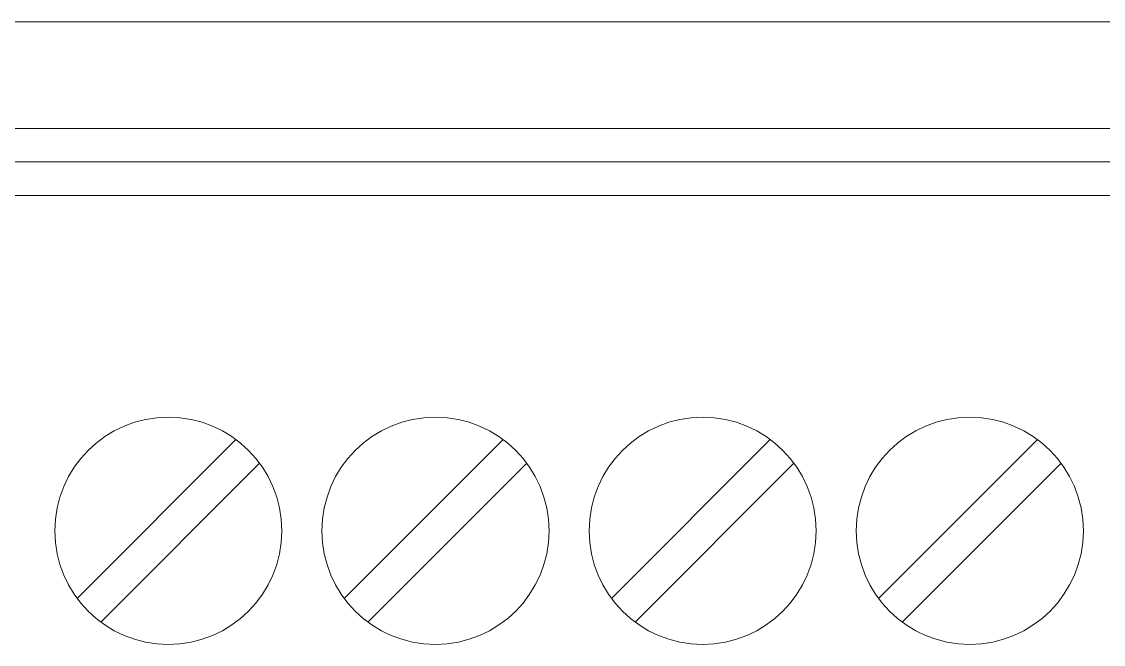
# Model space of a CAD drawing. Header units: millimetres. Extents: x 0 to 420, y 0 to 297.
# Drawn here: x 126.43 to 142.62, y 211.25 to 220.57 of the extents above; entities that cross this region are included whole.
import ezdxf

# ---------------------------------------------------------------- set-up
doc = ezdxf.new("R2010")
doc.units = ezdxf.units.MM
doc.layers.add('eProC - L2', color=41, linetype='Continuous', lineweight=20)

msp = doc.modelspace()

# ---------------------------------------------------------------- linework, layer by layer
at = {"layer": 'eProC - L2', "linetype": 'Continuous'}
for p, q in [((94.124, 220.57), (151.124, 220.57)), ((94.124, 218.97), (151.124, 218.97)), ((94.124, 218.47), (151.124, 218.47)), ((94.124, 217.97), (151.124, 217.97)), ((129.636, 214.316), (127.258, 211.938)), ((133.636, 214.316), (131.258, 211.938)), ((137.636, 214.316), (135.258, 211.938)), ((141.636, 214.316), (139.258, 211.938)), ((127.612, 211.585), (129.99, 213.963)), ((131.612, 211.585), (133.99, 213.963)), ((135.612, 211.585), (137.99, 213.963)), ((139.612, 211.585), (141.99, 213.963))]:
    msp.add_line(p, q, dxfattribs=at)
for centre in [(128.624, 212.95), (132.624, 212.95), (136.624, 212.95), (140.624, 212.95)]:
    msp.add_circle(centre, 1.7, dxfattribs=at)

doc.saveas('drawing.dxf')
